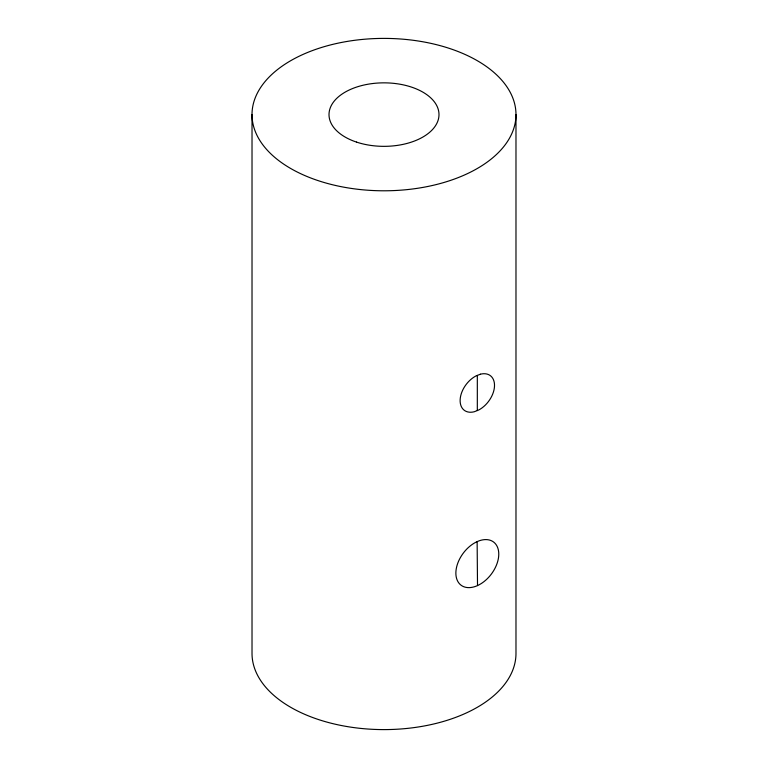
<?xml version="1.0" encoding="UTF-8"?>
<svg xmlns="http://www.w3.org/2000/svg" width="768" height="768" viewBox="0 0 768 768"><rect width="100%" height="100%" fill="white"/><g stroke="black" fill="none" stroke-linecap="round" stroke-linejoin="round"><path stroke-width="1.15" d="M477.13 541.622L477.514 585.581A27.024 17.501 -53 0 1 458.659 561.005A27.024 17.501 -53 0 1 495.792 544.214A27.024 17.501 -53 0 1 477.514 585.581M515.981 114.595A131.981 76.195 0 0 1 318.01 180.586A131.981 76.195 0 0 1 318.01 48.605A131.981 76.195 0 0 1 515.981 114.595L515.981 653.405A131.981 76.195 0 0 1 384 729.6A131.981 76.195 0 0 1 252.019 653.405L252.019 114.595M477.322 375.418L477.322 410.544M480.384 374.208L475.901 375.974A21.677 14.035 -53 0 0 460.147 399.734A21.677 14.035 -53 0 0 474.259 411.754L478.742 409.987A21.677 14.035 -53 0 0 494.496 386.227A21.677 14.035 -53 0 0 480.384 374.208M356.506 142.09A54.989 31.747 0 0 0 438.989 114.595A54.989 31.747 0 0 0 356.506 87.101A54.989 31.747 0 0 0 356.506 142.09"/></g></svg>
